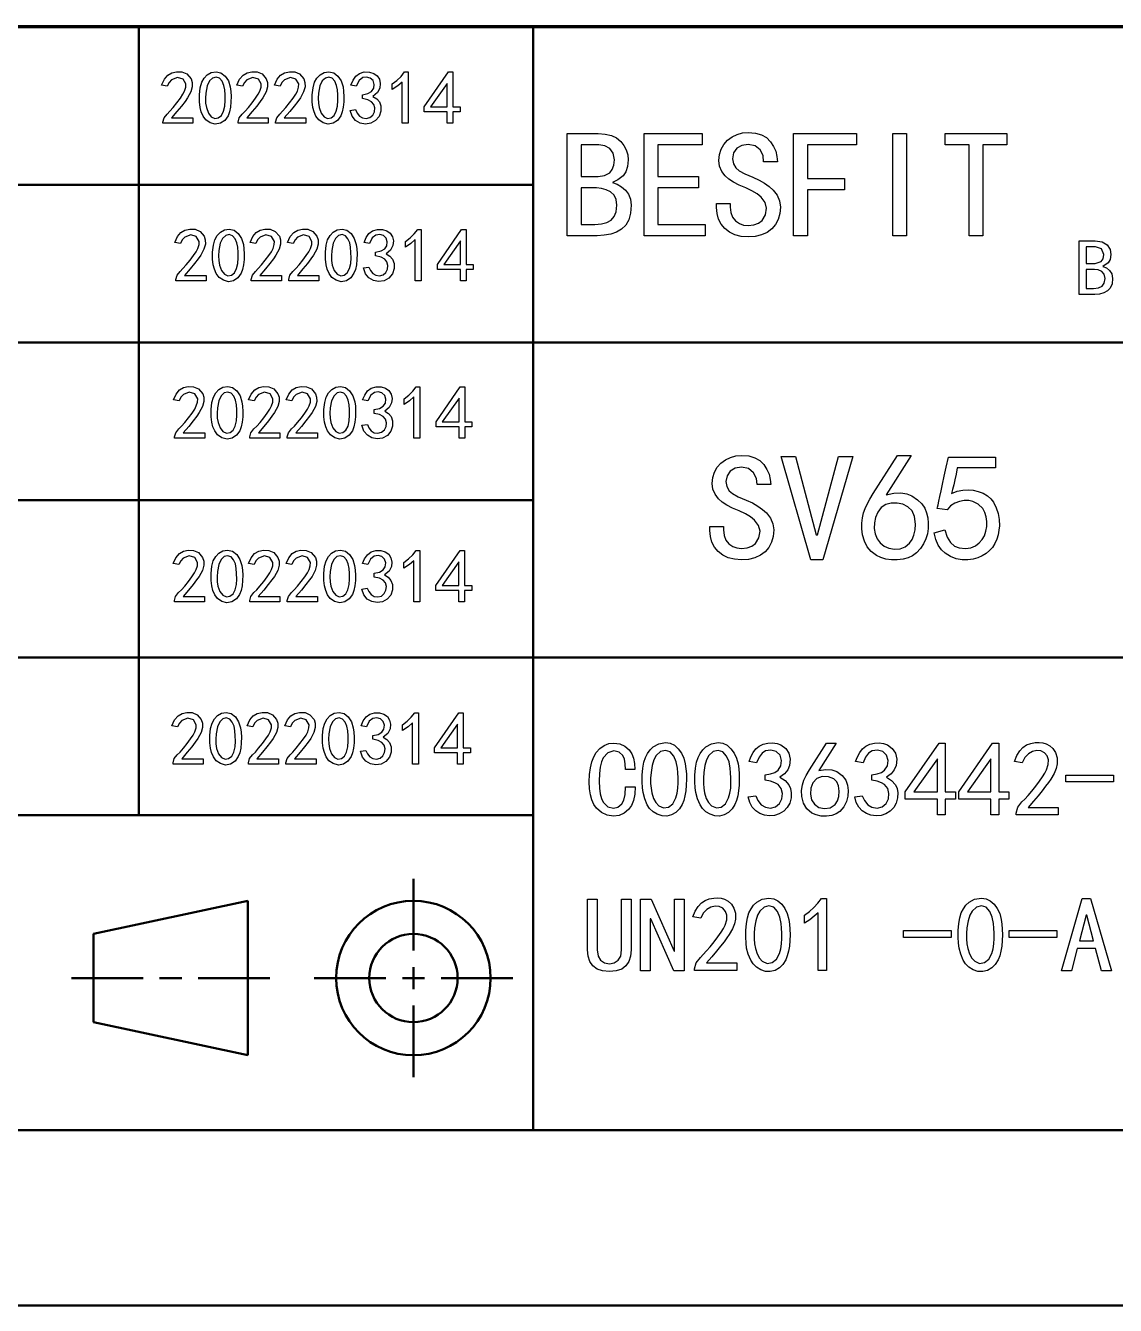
# Model space of a CAD drawing. Extents: x 0 to 1189, y 0 to 841.
# Drawn here: x 982 to 1044.2, y -0.1 to 73 of the extents above; entities that cross this region are included whole.
import ezdxf

# ---------------------------------------------------------------- set-up
doc = ezdxf.new("R2010")
doc.units = 0

msp = doc.modelspace()

# ---------------------------------------------------------------- linework, layer by layer
at = {"color": 7, "lineweight": 50}
for p, q in [((1178.931, 72.903), (908.931, 72.903)), ((988.433, 72.903), (988.433, 27.903)), ((1010.933, 9.903), (1010.933, 72.903)), ((1010.933, 63.903), (908.931, 63.903)), ((1178.931, 54.903), (908.931, 54.903)), ((1010.933, 45.903), (908.931, 45.903)), ((1100.931, 36.903), (908.931, 36.903)), ((1010.933, 27.903), (908.931, 27.903)), ((1004.105, 20.176), (1004.105, 24.271)), ((985.835, 21.121), (994.655, 23.011)), ((994.655, 14.191), (994.655, 23.011)), ((985.835, 16.081), (985.835, 21.121)), ((1004.105, 17.971), (1004.105, 19.231)), ((984.575, 18.601), (988.67, 18.601)), ((989.615, 18.601), (990.875, 18.601)), ((991.82, 18.601), (995.915, 18.601)), ((998.435, 18.601), (1002.53, 18.601)), ((1003.475, 18.601), (1004.735, 18.601)), ((1005.68, 18.601), (1009.775, 18.601)), ((1004.105, 12.931), (1004.105, 17.026)), ((985.835, 16.081), (994.655, 14.191)), ((1178.931, 9.903), (29.931, 9.903)), ((908.931, 9.903), (1178.931, 9.903)), ((1188.931, -0.097), (-0.069, -0.097))]:
    msp.add_line(p, q, dxfattribs=at)
at = {"color": 7, "lineweight": 25}
for p, q in [((939, 73), (1179, 73)), ((952.333, 73), (1032.333, 73)), ((952.333, 73), (1032.333, 73)), ((1032.333, 73), (1045.667, 73))]:
    msp.add_line(p, q, dxfattribs=at)
for points in [[(989.797, 67.486), (989.865, 67.729), (990.036, 67.946), (990.197, 68.108), (990.384, 68.321), (990.598, 68.586), (990.799, 68.854), (990.947, 69.078), (991.041, 69.259), (991.112, 69.48), (991.118, 69.668), (990.956, 69.949), (990.641, 70.043), (990.3, 69.907), (990.157, 69.757), (990.053, 69.549), (989.729, 69.6), (989.884, 69.939), (990.078, 70.171), (990.31, 70.309), (990.581, 70.367), (990.888, 70.358), (991.169, 70.239), (991.408, 69.958), (991.472, 69.751), (991.476, 69.506), (991.397, 69.216), (991.212, 68.875), (991.065, 68.666), (990.862, 68.404), (990.604, 68.091), (990.291, 67.725), (991.518, 67.725), (991.518, 67.418), (989.797, 67.418)], [(991.89, 69.045), (991.931, 69.45), (992.018, 69.762), (992.152, 70.002), (992.333, 70.196), (992.561, 70.324), (992.836, 70.367), (993.115, 70.305), (993.356, 70.12), (993.539, 69.84), (993.646, 69.497), (993.681, 69.235), (993.695, 68.948), (993.688, 68.637), (993.658, 68.333), (993.601, 68.068), (993.518, 67.844), (993.337, 67.584), (993.083, 67.418), (992.793, 67.365), (992.504, 67.443), (992.257, 67.612), (992.095, 67.827), (991.992, 68.072), (991.924, 68.33), (991.89, 68.641)], [(994.093, 67.486), (994.161, 67.729), (994.332, 67.946), (994.493, 68.108), (994.68, 68.321), (994.894, 68.586), (995.095, 68.854), (995.243, 69.078), (995.337, 69.259), (995.408, 69.48), (995.414, 69.668), (995.252, 69.949), (994.937, 70.043), (994.596, 69.907), (994.453, 69.757), (994.349, 69.549), (994.025, 69.6), (994.18, 69.939), (994.374, 70.171), (994.607, 70.309), (994.877, 70.367), (995.184, 70.358), (995.465, 70.239), (995.704, 69.958), (995.768, 69.751), (995.772, 69.506), (995.693, 69.216), (995.508, 68.875), (995.361, 68.666), (995.158, 68.404), (994.901, 68.091), (994.587, 67.725), (995.815, 67.725), (995.815, 67.418), (994.093, 67.418)], [(996.237, 67.486), (996.306, 67.729), (996.476, 67.946), (996.637, 68.108), (996.824, 68.321), (997.038, 68.586), (997.239, 68.854), (997.387, 69.078), (997.482, 69.259), (997.552, 69.48), (997.558, 69.668), (997.396, 69.949), (997.081, 70.043), (996.74, 69.907), (996.597, 69.757), (996.493, 69.549), (996.169, 69.6), (996.325, 69.939), (996.519, 70.171), (996.751, 70.309), (997.021, 70.367), (997.328, 70.358), (997.609, 70.239), (997.848, 69.958), (997.912, 69.751), (997.916, 69.506), (997.837, 69.216), (997.652, 68.875), (997.505, 68.666), (997.303, 68.404), (997.045, 68.091), (996.732, 67.725), (997.959, 67.725), (997.959, 67.418), (996.237, 67.418)], [(998.331, 69.045), (998.371, 69.45), (998.458, 69.762), (998.593, 70.002), (998.774, 70.196), (999.002, 70.324), (999.277, 70.367), (999.556, 70.305), (999.796, 70.12), (999.98, 69.84), (1000.086, 69.497), (1000.121, 69.235), (1000.135, 68.948), (1000.129, 68.637), (1000.099, 68.333), (1000.042, 68.068), (999.958, 67.844), (999.777, 67.584), (999.524, 67.418), (999.234, 67.365), (998.944, 67.443), (998.697, 67.612), (998.535, 67.827), (998.433, 68.072), (998.365, 68.33), (998.331, 68.641)], [(1000.499, 68.151), (1000.806, 68.202), (1000.896, 68), (1001.028, 67.836), (1001.2, 67.729), (1001.411, 67.699), (1001.618, 67.75), (1001.778, 67.887), (1001.876, 68.078), (1001.897, 68.296), (1001.844, 68.5), (1001.718, 68.654), (1001.507, 68.762), (1001.198, 68.833), (1001.198, 69.054), (1001.507, 69.118), (1001.718, 69.242), (1001.835, 69.419), (1001.863, 69.642), (1001.799, 69.855), (1001.641, 70), (1001.43, 70.062), (1001.207, 70.026), (1001, 69.864), (1000.84, 69.549), (1000.534, 69.6), (1000.655, 69.881), (1000.815, 70.111), (1001.026, 70.273), (1001.301, 70.35), (1001.588, 70.348), (1001.837, 70.273), (1002.034, 70.132), (1002.161, 69.932), (1002.215, 69.691), (1002.187, 69.429), (1002.055, 69.174), (1001.795, 68.952), (1002.006, 68.824), (1002.161, 68.645), (1002.247, 68.409), (1002.247, 68.108), (1002.151, 67.808), (1001.948, 67.571), (1001.676, 67.42), (1001.369, 67.375), (1001.066, 67.431), (1000.806, 67.58), (1000.61, 67.821)], [(1003.462, 69.77), (1003.21, 69.553), (1002.899, 69.344), (1002.899, 69.668), (1003.166, 69.872), (1003.399, 70.1), (1003.598, 70.35), (1003.803, 70.35), (1003.803, 67.418), (1003.462, 67.418)], [(1006.039, 68.066), (1004.727, 68.066), (1004.727, 68.355), (1006.107, 70.35), (1006.363, 70.35), (1006.363, 68.355), (1006.772, 68.355), (1006.772, 68.066), (1006.363, 68.066), (1006.363, 67.418), (1006.039, 67.418)], [(992.248, 69.148), (992.229, 68.847), (992.24, 68.568), (992.282, 68.313), (992.395, 68), (992.563, 67.793), (992.762, 67.701), (992.964, 67.733), (993.141, 67.874), (993.262, 68.108), (993.333, 68.402), (993.356, 68.722), (993.35, 69.039), (993.33, 69.327), (993.279, 69.587), (993.177, 69.821), (993.028, 69.99), (992.836, 70.051), (992.636, 70.002), (992.461, 69.838), (992.327, 69.555)], [(998.688, 69.148), (998.67, 68.847), (998.681, 68.568), (998.723, 68.313), (998.836, 68), (999.004, 67.793), (999.202, 67.701), (999.404, 67.733), (999.581, 67.874), (999.703, 68.108), (999.773, 68.402), (999.796, 68.722), (999.79, 69.039), (999.771, 69.327), (999.72, 69.587), (999.617, 69.821), (999.468, 69.99), (999.277, 70.051), (999.076, 70.002), (998.902, 69.838), (998.767, 69.555)], [(1006.039, 68.355), (1006.039, 69.702), (1005.085, 68.355)], [(1016.537, 62.739), (1016.503, 62.283), (1016.401, 61.904), (1016.23, 61.601), (1015.992, 61.376), (1015.7, 61.211), (1015.369, 61.094), (1015.001, 61.024), (1014.594, 61.001), (1012.889, 61.001), (1012.889, 66.83), (1014.662, 66.83), (1015.061, 66.802), (1015.408, 66.719), (1015.701, 66.581), (1015.94, 66.387), (1016.127, 66.155), (1016.26, 65.901), (1016.34, 65.626), (1016.367, 65.33), (1016.334, 64.957), (1016.238, 64.656), (1016.077, 64.427), (1015.783, 64.184), (1015.48, 64.035), (1015.743, 63.942), (1015.988, 63.8), (1016.213, 63.608), (1016.393, 63.368), (1016.501, 63.078)], [(1020.753, 61.001), (1017.276, 61.001), (1017.276, 66.83), (1020.583, 66.83), (1020.583, 66.182), (1018.06, 66.182), (1018.06, 64.376), (1020.378, 64.376), (1020.378, 63.728), (1018.06, 63.728), (1018.06, 61.648), (1020.753, 61.648)], [(1025.057, 62.637), (1025.026, 62.265), (1024.933, 61.934), (1024.779, 61.643), (1024.563, 61.393), (1024.293, 61.191), (1023.979, 61.047), (1023.62, 60.961), (1023.216, 60.932), (1022.813, 60.962), (1022.458, 61.052), (1022.149, 61.201), (1021.886, 61.41), (1021.678, 61.663), (1021.529, 61.947), (1021.439, 62.26), (1021.409, 62.603), (1021.409, 62.841), (1022.193, 62.841), (1022.193, 62.637), (1022.227, 62.322), (1022.33, 62.061), (1022.5, 61.853), (1022.716, 61.701), (1022.955, 61.61), (1023.216, 61.58), (1023.547, 61.612), (1023.815, 61.709), (1024.017, 61.87), (1024.209, 62.189), (1024.273, 62.569), (1024.196, 62.897), (1023.966, 63.199), (1023.731, 63.387), (1023.436, 63.563), (1023.08, 63.728), (1022.699, 63.885), (1022.377, 64.052), (1022.111, 64.226), (1021.904, 64.41), (1021.705, 64.675), (1021.585, 64.97), (1021.546, 65.296), (1021.576, 65.637), (1021.669, 65.944), (1021.824, 66.216), (1022.04, 66.455), (1022.299, 66.649), (1022.581, 66.787), (1022.887, 66.871), (1023.216, 66.898), (1023.628, 66.865), (1023.979, 66.766), (1024.268, 66.601), (1024.495, 66.37), (1024.666, 66.1), (1024.788, 65.82), (1024.862, 65.529), (1024.886, 65.228), (1024.102, 65.228), (1024.068, 65.586), (1023.898, 65.91), (1023.608, 66.14), (1023.216, 66.216), (1022.85, 66.161), (1022.568, 65.995), (1022.389, 65.735), (1022.33, 65.398), (1022.377, 65.113), (1022.517, 64.87), (1022.708, 64.713), (1023.032, 64.536), (1023.489, 64.341), (1023.842, 64.181), (1024.154, 64.005), (1024.422, 63.814), (1024.648, 63.608), (1024.875, 63.311), (1025.011, 62.987)], [(1029.395, 66.182), (1026.599, 66.182), (1026.599, 64.273), (1028.713, 64.273), (1028.713, 63.626), (1026.599, 63.626), (1026.599, 61.001), (1025.815, 61.001), (1025.815, 66.83), (1029.395, 66.83)], [(1032.266, 61.001), (1031.482, 61.001), (1031.482, 66.83), (1032.266, 66.83)], [(1037.986, 66.182), (1036.622, 66.182), (1036.622, 61.001), (1035.838, 61.001), (1035.838, 66.182), (1034.474, 66.182), (1034.474, 66.83), (1037.986, 66.83)], [(1015.582, 65.33), (1015.518, 65.714), (1015.327, 65.978), (1015.041, 66.131), (1014.696, 66.182), (1013.673, 66.182), (1013.673, 64.376), (1014.662, 64.376), (1015.011, 64.431), (1015.31, 64.597), (1015.461, 64.777), (1015.552, 65.021)], [(1015.719, 62.739), (1015.679, 63.067), (1015.56, 63.322), (1015.361, 63.506), (1015.113, 63.629), (1014.846, 63.703), (1014.56, 63.728), (1013.673, 63.728), (1013.673, 61.648), (1014.457, 61.648), (1014.834, 61.675), (1015.147, 61.754), (1015.395, 61.887), (1015.575, 62.088), (1015.683, 62.372)], [(990.547, 58.495), (990.615, 58.738), (990.786, 58.955), (990.947, 59.117), (991.134, 59.33), (991.348, 59.594), (991.549, 59.862), (991.697, 60.087), (991.791, 60.268), (991.862, 60.489), (991.868, 60.677), (991.706, 60.958), (991.391, 61.052), (991.05, 60.915), (990.907, 60.766), (990.803, 60.557), (990.479, 60.609), (990.634, 60.947), (990.828, 61.18), (991.06, 61.318), (991.331, 61.376), (991.638, 61.367), (991.919, 61.248), (992.158, 60.966), (992.222, 60.76), (992.226, 60.515), (992.147, 60.225), (991.962, 59.884), (991.815, 59.675), (991.612, 59.413), (991.354, 59.099), (991.041, 58.734), (992.268, 58.734), (992.268, 58.427), (990.547, 58.427)], [(992.64, 60.054), (992.681, 60.459), (992.768, 60.77), (992.902, 61.011), (993.083, 61.205), (993.311, 61.333), (993.586, 61.376), (993.865, 61.314), (994.106, 61.128), (994.289, 60.849), (994.396, 60.506), (994.431, 60.244), (994.445, 59.957), (994.438, 59.645), (994.408, 59.341), (994.351, 59.077), (994.268, 58.853), (994.087, 58.593), (993.833, 58.427), (993.543, 58.373), (993.254, 58.452), (993.007, 58.621), (992.845, 58.836), (992.742, 59.081), (992.674, 59.339), (992.64, 59.65)], [(992.998, 60.156), (992.979, 59.856), (992.99, 59.577), (993.032, 59.322), (993.145, 59.008), (993.313, 58.802), (993.512, 58.71), (993.714, 58.742), (993.891, 58.883), (994.012, 59.117), (994.083, 59.411), (994.106, 59.731), (994.1, 60.048), (994.08, 60.336), (994.029, 60.596), (993.927, 60.83), (993.778, 60.998), (993.586, 61.06), (993.386, 61.011), (993.211, 60.847), (993.077, 60.564)], [(994.843, 58.495), (994.911, 58.738), (995.082, 58.955), (995.243, 59.117), (995.43, 59.33), (995.644, 59.594), (995.845, 59.862), (995.993, 60.087), (996.087, 60.268), (996.158, 60.489), (996.164, 60.677), (996.002, 60.958), (995.687, 61.052), (995.346, 60.915), (995.203, 60.766), (995.099, 60.557), (994.775, 60.609), (994.93, 60.947), (995.124, 61.18), (995.357, 61.318), (995.627, 61.376), (995.934, 61.367), (996.215, 61.248), (996.454, 60.966), (996.518, 60.76), (996.522, 60.515), (996.443, 60.225), (996.258, 59.884), (996.111, 59.675), (995.908, 59.413), (995.651, 59.099), (995.337, 58.734), (996.565, 58.734), (996.565, 58.427), (994.843, 58.427)], [(996.987, 58.495), (997.056, 58.738), (997.226, 58.955), (997.387, 59.117), (997.574, 59.33), (997.788, 59.594), (997.989, 59.862), (998.137, 60.087), (998.232, 60.268), (998.302, 60.489), (998.308, 60.677), (998.146, 60.958), (997.831, 61.052), (997.49, 60.915), (997.347, 60.766), (997.243, 60.557), (996.919, 60.609), (997.075, 60.947), (997.269, 61.18), (997.501, 61.318), (997.771, 61.376), (998.078, 61.367), (998.359, 61.248), (998.598, 60.966), (998.662, 60.76), (998.666, 60.515), (998.587, 60.225), (998.402, 59.884), (998.255, 59.675), (998.053, 59.413), (997.795, 59.099), (997.482, 58.734), (998.709, 58.734), (998.709, 58.427), (996.987, 58.427)], [(999.081, 60.054), (999.121, 60.459), (999.208, 60.77), (999.343, 61.011), (999.524, 61.205), (999.752, 61.333), (1000.027, 61.376), (1000.306, 61.314), (1000.546, 61.128), (1000.73, 60.849), (1000.836, 60.506), (1000.871, 60.244), (1000.885, 59.957), (1000.879, 59.645), (1000.849, 59.341), (1000.792, 59.077), (1000.708, 58.853), (1000.527, 58.593), (1000.274, 58.427), (999.984, 58.373), (999.694, 58.452), (999.447, 58.621), (999.285, 58.836), (999.183, 59.081), (999.115, 59.339), (999.081, 59.65)], [(999.438, 60.156), (999.42, 59.856), (999.431, 59.577), (999.473, 59.322), (999.586, 59.008), (999.754, 58.802), (999.952, 58.71), (1000.154, 58.742), (1000.331, 58.883), (1000.453, 59.117), (1000.523, 59.411), (1000.546, 59.731), (1000.54, 60.048), (1000.521, 60.336), (1000.47, 60.596), (1000.367, 60.83), (1000.218, 60.998), (1000.027, 61.06), (999.826, 61.011), (999.652, 60.847), (999.517, 60.564)], [(1001.249, 59.16), (1001.556, 59.211), (1001.646, 59.008), (1001.778, 58.844), (1001.95, 58.738), (1002.161, 58.708), (1002.368, 58.759), (1002.528, 58.895), (1002.626, 59.087), (1002.647, 59.305), (1002.594, 59.509), (1002.468, 59.662), (1002.257, 59.771), (1001.948, 59.841), (1001.948, 60.063), (1002.257, 60.127), (1002.468, 60.251), (1002.585, 60.427), (1002.613, 60.651), (1002.549, 60.864), (1002.391, 61.009), (1002.18, 61.071), (1001.957, 61.035), (1001.75, 60.873), (1001.59, 60.557), (1001.284, 60.609), (1001.405, 60.89), (1001.565, 61.12), (1001.776, 61.282), (1002.051, 61.359), (1002.338, 61.356), (1002.587, 61.282), (1002.784, 61.141), (1002.911, 60.941), (1002.965, 60.7), (1002.937, 60.438), (1002.805, 60.182), (1002.545, 59.961), (1002.756, 59.833), (1002.911, 59.654), (1002.997, 59.417), (1002.997, 59.117), (1002.901, 58.817), (1002.698, 58.58), (1002.426, 58.429), (1002.119, 58.384), (1001.816, 58.439), (1001.556, 58.589), (1001.36, 58.829)], [(1004.212, 60.779), (1003.96, 60.562), (1003.649, 60.353), (1003.649, 60.677), (1003.916, 60.881), (1004.149, 61.109), (1004.348, 61.359), (1004.553, 61.359), (1004.553, 58.427), (1004.212, 58.427)], [(1006.789, 59.074), (1005.477, 59.074), (1005.477, 59.364), (1006.857, 61.359), (1007.113, 61.359), (1007.113, 59.364), (1007.522, 59.364), (1007.522, 59.074), (1007.113, 59.074), (1007.113, 58.427), (1006.789, 58.427)], [(1006.789, 59.364), (1006.789, 60.711), (1005.835, 59.364)], [(1044.024, 58.559), (1043.992, 58.248), (1043.896, 58.01), (1043.737, 57.843), (1043.529, 57.733), (1043.284, 57.668), (1043.004, 57.646), (1042.109, 57.646), (1042.109, 60.706), (1043.039, 60.706), (1043.431, 60.648), (1043.71, 60.474), (1043.878, 60.219), (1043.934, 59.919), (1043.896, 59.639), (1043.782, 59.444), (1043.469, 59.239), (1043.672, 59.156), (1043.854, 59.015), (1043.981, 58.816)], [(1043.523, 59.919), (1043.388, 60.259), (1043.057, 60.366), (1042.52, 60.366), (1042.52, 59.418), (1043.039, 59.418), (1043.379, 59.534), (1043.487, 59.688)], [(1043.594, 58.559), (1043.547, 58.802), (1043.406, 58.961), (1043.207, 59.048), (1042.986, 59.078), (1042.52, 59.078), (1042.52, 57.986), (1042.932, 57.986), (1043.216, 58.017), (1043.424, 58.111), (1043.552, 58.286)], [(990.465, 49.505), (990.533, 49.748), (990.703, 49.965), (990.865, 50.127), (991.052, 50.34), (991.266, 50.605), (991.467, 50.873), (991.615, 51.097), (991.709, 51.278), (991.779, 51.499), (991.786, 51.687), (991.624, 51.968), (991.309, 52.062), (990.968, 51.926), (990.825, 51.776), (990.721, 51.568), (990.397, 51.619), (990.552, 51.958), (990.746, 52.19), (990.978, 52.328), (991.249, 52.386), (991.556, 52.377), (991.837, 52.258), (992.076, 51.977), (992.14, 51.77), (992.144, 51.525), (992.065, 51.235), (991.88, 50.894), (991.733, 50.685), (991.53, 50.423), (991.272, 50.11), (990.959, 49.744), (992.186, 49.744), (992.186, 49.437), (990.465, 49.437)], [(992.558, 51.064), (992.599, 51.47), (992.686, 51.781), (992.82, 52.021), (993.001, 52.215), (993.229, 52.343), (993.504, 52.386), (993.783, 52.324), (994.024, 52.139), (994.207, 51.86), (994.314, 51.516), (994.349, 51.254), (994.363, 50.967), (994.356, 50.656), (994.326, 50.352), (994.269, 50.088), (994.186, 49.863), (994.005, 49.603), (993.751, 49.437), (993.461, 49.384), (993.172, 49.463), (992.924, 49.631), (992.763, 49.846), (992.66, 50.091), (992.592, 50.349), (992.558, 50.66)], [(992.916, 51.167), (992.897, 50.866), (992.908, 50.587), (992.95, 50.332), (993.063, 50.019), (993.231, 49.812), (993.43, 49.72), (993.632, 49.752), (993.809, 49.893), (993.93, 50.127), (994, 50.421), (994.024, 50.741), (994.018, 51.058), (993.998, 51.346), (993.947, 51.606), (993.845, 51.84), (993.696, 52.009), (993.504, 52.07), (993.304, 52.021), (993.129, 51.857), (992.995, 51.574)], [(994.761, 49.505), (994.829, 49.748), (995, 49.965), (995.161, 50.127), (995.348, 50.34), (995.562, 50.605), (995.763, 50.873), (995.911, 51.097), (996.005, 51.278), (996.076, 51.499), (996.082, 51.687), (995.92, 51.968), (995.605, 52.062), (995.264, 51.926), (995.121, 51.776), (995.017, 51.568), (994.693, 51.619), (994.848, 51.958), (995.042, 52.19), (995.274, 52.328), (995.545, 52.386), (995.852, 52.377), (996.133, 52.258), (996.372, 51.977), (996.436, 51.77), (996.44, 51.525), (996.361, 51.235), (996.176, 50.894), (996.029, 50.685), (995.826, 50.423), (995.569, 50.11), (995.255, 49.744), (996.483, 49.744), (996.483, 49.437), (994.761, 49.437)], [(996.905, 49.505), (996.974, 49.748), (997.144, 49.965), (997.305, 50.127), (997.492, 50.34), (997.706, 50.605), (997.907, 50.873), (998.055, 51.097), (998.15, 51.278), (998.22, 51.499), (998.226, 51.687), (998.064, 51.968), (997.749, 52.062), (997.408, 51.926), (997.265, 51.776), (997.161, 51.568), (996.837, 51.619), (996.993, 51.958), (997.187, 52.19), (997.419, 52.328), (997.689, 52.386), (997.996, 52.377), (998.277, 52.258), (998.516, 51.977), (998.58, 51.77), (998.584, 51.525), (998.505, 51.235), (998.32, 50.894), (998.173, 50.685), (997.971, 50.423), (997.713, 50.11), (997.4, 49.744), (998.627, 49.744), (998.627, 49.437), (996.905, 49.437)], [(998.998, 51.064), (999.039, 51.47), (999.126, 51.781), (999.261, 52.021), (999.442, 52.215), (999.67, 52.343), (999.945, 52.386), (1000.224, 52.324), (1000.464, 52.139), (1000.648, 51.86), (1000.754, 51.516), (1000.789, 51.254), (1000.803, 50.967), (1000.797, 50.656), (1000.766, 50.352), (1000.71, 50.088), (1000.626, 49.863), (1000.445, 49.603), (1000.192, 49.437), (999.902, 49.384), (999.612, 49.463), (999.365, 49.631), (999.203, 49.846), (999.101, 50.091), (999.033, 50.349), (998.998, 50.66)], [(999.356, 51.167), (999.338, 50.866), (999.349, 50.587), (999.391, 50.332), (999.503, 50.019), (999.672, 49.812), (999.87, 49.72), (1000.072, 49.752), (1000.249, 49.893), (1000.371, 50.127), (1000.441, 50.421), (1000.464, 50.741), (1000.458, 51.058), (1000.439, 51.346), (1000.388, 51.606), (1000.285, 51.84), (1000.136, 52.009), (999.945, 52.07), (999.744, 52.021), (999.57, 51.857), (999.435, 51.574)], [(1001.167, 50.17), (1001.474, 50.221), (1001.564, 50.019), (1001.696, 49.855), (1001.868, 49.748), (1002.079, 49.718), (1002.286, 49.769), (1002.446, 49.906), (1002.544, 50.097), (1002.565, 50.315), (1002.512, 50.519), (1002.386, 50.673), (1002.175, 50.781), (1001.866, 50.852), (1001.866, 51.073), (1002.175, 51.137), (1002.386, 51.261), (1002.503, 51.438), (1002.531, 51.661), (1002.467, 51.874), (1002.309, 52.019), (1002.098, 52.081), (1001.875, 52.045), (1001.668, 51.883), (1001.508, 51.568), (1001.201, 51.619), (1001.323, 51.9), (1001.483, 52.13), (1001.694, 52.292), (1001.969, 52.369), (1002.256, 52.367), (1002.505, 52.292), (1002.701, 52.151), (1002.829, 51.951), (1002.883, 51.71), (1002.855, 51.448), (1002.723, 51.193), (1002.463, 50.971), (1002.674, 50.843), (1002.829, 50.664), (1002.914, 50.428), (1002.914, 50.127), (1002.819, 49.827), (1002.616, 49.59), (1002.344, 49.439), (1002.037, 49.394), (1001.734, 49.45), (1001.474, 49.599), (1001.278, 49.84)], [(1004.13, 51.789), (1003.878, 51.572), (1003.567, 51.363), (1003.567, 51.687), (1003.834, 51.891), (1004.067, 52.119), (1004.266, 52.369), (1004.471, 52.369), (1004.471, 49.437), (1004.13, 49.437)], [(1006.707, 50.085), (1005.395, 50.085), (1005.395, 50.374), (1006.775, 52.369), (1007.031, 52.369), (1007.031, 50.374), (1007.44, 50.374), (1007.44, 50.085), (1007.031, 50.085), (1007.031, 49.437), (1006.707, 49.437)], [(1006.707, 50.374), (1006.707, 51.721), (1005.753, 50.374)], [(1024.678, 44.191), (1024.647, 43.819), (1024.554, 43.488), (1024.4, 43.197), (1024.183, 42.946), (1023.914, 42.745), (1023.6, 42.601), (1023.241, 42.515), (1022.837, 42.486), (1022.434, 42.516), (1022.078, 42.606), (1021.769, 42.755), (1021.507, 42.964), (1021.298, 43.217), (1021.149, 43.5), (1021.06, 43.814), (1021.03, 44.157), (1021.03, 44.395), (1021.814, 44.395), (1021.814, 44.191), (1021.848, 43.876), (1021.951, 43.615), (1022.121, 43.407), (1022.337, 43.255), (1022.576, 43.164), (1022.837, 43.134), (1023.168, 43.166), (1023.435, 43.263), (1023.638, 43.424), (1023.83, 43.743), (1023.894, 44.123), (1023.817, 44.451), (1023.587, 44.753), (1023.352, 44.941), (1023.057, 45.117), (1022.701, 45.282), (1022.32, 45.439), (1021.997, 45.606), (1021.732, 45.78), (1021.524, 45.964), (1021.326, 46.229), (1021.206, 46.524), (1021.166, 46.85), (1021.197, 47.191), (1021.29, 47.498), (1021.444, 47.77), (1021.661, 48.009), (1021.92, 48.203), (1022.202, 48.341), (1022.508, 48.424), (1022.837, 48.452), (1023.249, 48.419), (1023.6, 48.32), (1023.888, 48.155), (1024.115, 47.924), (1024.287, 47.654), (1024.409, 47.374), (1024.483, 47.083), (1024.507, 46.782), (1023.723, 46.782), (1023.689, 47.14), (1023.519, 47.464), (1023.229, 47.694), (1022.837, 47.77), (1022.47, 47.715), (1022.189, 47.549), (1022.01, 47.289), (1021.951, 46.952), (1021.997, 46.667), (1022.138, 46.424), (1022.329, 46.267), (1022.653, 46.09), (1023.11, 45.895), (1023.463, 45.734), (1023.774, 45.559), (1024.043, 45.368), (1024.269, 45.162), (1024.496, 44.865), (1024.632, 44.541)], [(1029.186, 48.384), (1027.481, 42.486), (1026.8, 42.486), (1025.095, 48.384), (1025.913, 48.384), (1027.106, 43.918), (1027.175, 43.918), (1028.368, 48.384)], [(1029.701, 44.582), (1029.737, 44.895), (1029.8, 45.174), (1029.889, 45.418), (1030.008, 45.664), (1030.162, 45.948), (1030.349, 46.27), (1031.747, 48.452), (1032.531, 48.452), (1031.099, 46.202), (1031.536, 46.287), (1031.926, 46.304), (1032.269, 46.253), (1032.565, 46.134), (1032.889, 45.92), (1033.133, 45.687), (1033.298, 45.435), (1033.404, 45.166), (1033.472, 44.882), (1033.503, 44.583), (1033.495, 44.278), (1033.449, 43.977), (1033.366, 43.679), (1033.237, 43.393), (1033.056, 43.126), (1032.821, 42.878), (1032.605, 42.72), (1032.352, 42.601), (1032.06, 42.524), (1031.73, 42.486), (1031.393, 42.489), (1031.082, 42.533), (1030.797, 42.617), (1030.537, 42.742), (1030.241, 42.962), (1030.014, 43.234), (1029.855, 43.56), (1029.754, 43.909), (1029.703, 44.249)], [(1034.444, 44.191), (1034.585, 43.782), (1034.768, 43.475), (1034.994, 43.27), (1035.262, 43.168), (1035.624, 43.136), (1035.937, 43.176), (1036.2, 43.287), (1036.416, 43.45), (1036.586, 43.643), (1036.711, 43.867), (1036.794, 44.115), (1036.84, 44.382), (1036.848, 44.668), (1036.813, 44.948), (1036.734, 45.198), (1036.609, 45.418), (1036.357, 45.674), (1036.046, 45.827), (1035.81, 45.873), (1035.554, 45.873), (1035.279, 45.827), (1035.012, 45.729), (1034.779, 45.57), (1034.58, 45.35), (1034.001, 45.418), (1034.022, 45.495), (1034.057, 45.634), (1034.103, 45.835), (1034.163, 46.098), (1034.234, 46.424), (1034.319, 46.812), (1034.416, 47.262), (1034.526, 47.775), (1034.649, 48.35), (1037.342, 48.35), (1037.342, 47.736), (1035.16, 47.736), (1035.092, 47.383), (1035.024, 47.06), (1034.955, 46.767), (1034.887, 46.504), (1034.819, 46.27), (1035.152, 46.401), (1035.471, 46.475), (1035.774, 46.492), (1036.065, 46.462), (1036.349, 46.393), (1036.626, 46.287), (1036.874, 46.147), (1037.073, 45.977), (1037.223, 45.776), (1037.384, 45.452), (1037.495, 45.128), (1037.555, 44.792), (1037.563, 44.429), (1037.539, 44.178), (1037.488, 43.922), (1037.41, 43.662), (1037.304, 43.416), (1037.168, 43.2), (1037.001, 43.015), (1036.806, 42.856), (1036.584, 42.719), (1036.336, 42.606), (1036.062, 42.524), (1035.76, 42.484), (1035.433, 42.486), (1035.098, 42.543), (1034.774, 42.668), (1034.461, 42.861), (1034.249, 43.062), (1034.073, 43.321), (1033.934, 43.641), (1033.83, 44.02)], [(1030.758, 43.457), (1030.985, 43.274), (1031.258, 43.155), (1031.576, 43.1), (1031.898, 43.123), (1032.182, 43.236), (1032.429, 43.441), (1032.578, 43.65), (1032.684, 43.901), (1032.748, 44.195), (1032.77, 44.532), (1032.722, 44.96), (1032.58, 45.289), (1032.343, 45.52), (1032.048, 45.664), (1031.73, 45.732), (1031.389, 45.725), (1031.069, 45.638), (1030.813, 45.467), (1030.622, 45.214), (1030.493, 44.912), (1030.425, 44.6), (1030.417, 44.276), (1030.47, 43.965), (1030.584, 43.692)], [(990.459, 40.155), (990.527, 40.398), (990.698, 40.615), (990.859, 40.777), (991.046, 40.99), (991.26, 41.254), (991.461, 41.522), (991.609, 41.747), (991.703, 41.928), (991.774, 42.149), (991.78, 42.337), (991.618, 42.618), (991.303, 42.712), (990.962, 42.575), (990.819, 42.426), (990.715, 42.218), (990.391, 42.269), (990.546, 42.607), (990.74, 42.84), (990.972, 42.978), (991.243, 43.036), (991.55, 43.027), (991.831, 42.908), (992.07, 42.627), (992.134, 42.42), (992.138, 42.175), (992.059, 41.885), (991.874, 41.544), (991.727, 41.335), (991.524, 41.073), (991.267, 40.76), (990.953, 40.394), (992.181, 40.394), (992.181, 40.087), (990.459, 40.087)], [(992.552, 41.714), (992.593, 42.119), (992.68, 42.431), (992.814, 42.671), (992.995, 42.865), (993.223, 42.993), (993.498, 43.036), (993.777, 42.974), (994.018, 42.789), (994.201, 42.509), (994.308, 42.166), (994.343, 41.904), (994.357, 41.617), (994.35, 41.306), (994.32, 41.002), (994.263, 40.737), (994.18, 40.513), (993.999, 40.253), (993.745, 40.087), (993.456, 40.034), (993.166, 40.112), (992.919, 40.281), (992.757, 40.496), (992.654, 40.741), (992.586, 40.999), (992.552, 41.31)], [(992.91, 41.817), (992.891, 41.516), (992.903, 41.237), (992.944, 40.982), (993.057, 40.669), (993.225, 40.462), (993.424, 40.37), (993.626, 40.402), (993.803, 40.543), (993.924, 40.777), (993.995, 41.071), (994.018, 41.391), (994.012, 41.708), (993.993, 41.996), (993.941, 42.256), (993.839, 42.49), (993.69, 42.659), (993.498, 42.72), (993.298, 42.671), (993.123, 42.507), (992.989, 42.224)], [(994.755, 40.155), (994.823, 40.398), (994.994, 40.615), (995.155, 40.777), (995.342, 40.99), (995.556, 41.254), (995.757, 41.522), (995.905, 41.747), (995.999, 41.928), (996.07, 42.149), (996.076, 42.337), (995.914, 42.618), (995.599, 42.712), (995.258, 42.575), (995.115, 42.426), (995.011, 42.218), (994.687, 42.269), (994.842, 42.607), (995.036, 42.84), (995.269, 42.978), (995.539, 43.036), (995.846, 43.027), (996.127, 42.908), (996.366, 42.627), (996.43, 42.42), (996.434, 42.175), (996.355, 41.885), (996.17, 41.544), (996.023, 41.335), (995.82, 41.073), (995.563, 40.76), (995.249, 40.394), (996.477, 40.394), (996.477, 40.087), (994.755, 40.087)], [(996.899, 40.155), (996.968, 40.398), (997.138, 40.615), (997.299, 40.777), (997.487, 40.99), (997.701, 41.254), (997.901, 41.522), (998.049, 41.747), (998.144, 41.928), (998.214, 42.149), (998.22, 42.337), (998.059, 42.618), (997.743, 42.712), (997.402, 42.575), (997.26, 42.426), (997.155, 42.218), (996.831, 42.269), (996.987, 42.607), (997.181, 42.84), (997.413, 42.978), (997.684, 43.036), (997.99, 43.027), (998.272, 42.908), (998.51, 42.627), (998.574, 42.42), (998.578, 42.175), (998.5, 41.885), (998.314, 41.544), (998.167, 41.335), (997.965, 41.073), (997.707, 40.76), (997.394, 40.394), (998.621, 40.394), (998.621, 40.087), (996.899, 40.087)], [(998.993, 41.714), (999.033, 42.119), (999.12, 42.431), (999.255, 42.671), (999.436, 42.865), (999.664, 42.993), (999.939, 43.036), (1000.218, 42.974), (1000.459, 42.789), (1000.642, 42.509), (1000.748, 42.166), (1000.783, 41.904), (1000.798, 41.617), (1000.791, 41.306), (1000.761, 41.002), (1000.704, 40.737), (1000.62, 40.513), (1000.439, 40.253), (1000.186, 40.087), (999.896, 40.034), (999.606, 40.112), (999.359, 40.281), (999.197, 40.496), (999.095, 40.741), (999.027, 40.999), (998.993, 41.31)], [(999.351, 41.817), (999.332, 41.516), (999.343, 41.237), (999.385, 40.982), (999.498, 40.669), (999.666, 40.462), (999.864, 40.37), (1000.067, 40.402), (1000.243, 40.543), (1000.365, 40.777), (1000.435, 41.071), (1000.459, 41.391), (1000.452, 41.708), (1000.433, 41.996), (1000.382, 42.256), (1000.28, 42.49), (1000.13, 42.659), (999.939, 42.72), (999.738, 42.671), (999.564, 42.507), (999.429, 42.224)], [(1001.161, 40.82), (1001.468, 40.871), (1001.558, 40.669), (1001.69, 40.504), (1001.862, 40.398), (1002.073, 40.368), (1002.28, 40.419), (1002.44, 40.556), (1002.538, 40.747), (1002.559, 40.965), (1002.506, 41.169), (1002.38, 41.323), (1002.169, 41.431), (1001.86, 41.502), (1001.86, 41.723), (1002.169, 41.787), (1002.38, 41.911), (1002.497, 42.088), (1002.525, 42.311), (1002.461, 42.524), (1002.304, 42.669), (1002.093, 42.731), (1001.869, 42.695), (1001.662, 42.533), (1001.502, 42.218), (1001.196, 42.269), (1001.317, 42.55), (1001.477, 42.78), (1001.688, 42.942), (1001.963, 43.019), (1002.25, 43.017), (1002.5, 42.942), (1002.696, 42.801), (1002.823, 42.601), (1002.877, 42.36), (1002.849, 42.098), (1002.717, 41.843), (1002.457, 41.621), (1002.668, 41.493), (1002.823, 41.314), (1002.909, 41.078), (1002.909, 40.777), (1002.813, 40.477), (1002.61, 40.24), (1002.338, 40.089), (1002.031, 40.044), (1001.728, 40.1), (1001.468, 40.249), (1001.272, 40.49)], [(1004.124, 42.439), (1003.873, 42.222), (1003.562, 42.013), (1003.562, 42.337), (1003.829, 42.541), (1004.062, 42.769), (1004.26, 43.019), (1004.465, 43.019), (1004.465, 40.087), (1004.124, 40.087)], [(1006.701, 40.735), (1005.389, 40.735), (1005.389, 41.024), (1006.769, 43.019), (1007.025, 43.019), (1007.025, 41.024), (1007.434, 41.024), (1007.434, 40.735), (1007.025, 40.735), (1007.025, 40.087), (1006.701, 40.087)], [(1006.701, 41.024), (1006.701, 42.371), (1005.747, 41.024)], [(990.383, 30.888), (990.451, 31.131), (990.621, 31.348), (990.782, 31.51), (990.97, 31.723), (991.184, 31.988), (991.385, 32.256), (991.532, 32.48), (991.627, 32.661), (991.697, 32.882), (991.704, 33.07), (991.542, 33.351), (991.227, 33.445), (990.886, 33.309), (990.743, 33.159), (990.638, 32.951), (990.315, 33.002), (990.47, 33.341), (990.664, 33.573), (990.896, 33.711), (991.167, 33.769), (991.474, 33.76), (991.755, 33.641), (991.994, 33.36), (992.058, 33.153), (992.062, 32.908), (991.983, 32.618), (991.798, 32.277), (991.651, 32.068), (991.448, 31.806), (991.19, 31.493), (990.877, 31.127), (992.104, 31.127), (992.104, 30.82), (990.383, 30.82)], [(992.476, 32.447), (992.516, 32.853), (992.604, 33.164), (992.738, 33.404), (992.919, 33.598), (993.147, 33.726), (993.422, 33.769), (993.701, 33.707), (993.942, 33.522), (994.125, 33.243), (994.232, 32.9), (994.267, 32.637), (994.281, 32.35), (994.274, 32.039), (994.244, 31.735), (994.187, 31.471), (994.104, 31.246), (993.923, 30.986), (993.669, 30.82), (993.379, 30.767), (993.09, 30.846), (992.842, 31.014), (992.681, 31.229), (992.578, 31.474), (992.51, 31.732), (992.476, 32.043)], [(994.679, 30.888), (994.747, 31.131), (994.918, 31.348), (995.079, 31.51), (995.266, 31.723), (995.48, 31.988), (995.681, 32.256), (995.829, 32.48), (995.923, 32.661), (995.994, 32.882), (996, 33.07), (995.838, 33.351), (995.523, 33.445), (995.182, 33.309), (995.039, 33.159), (994.935, 32.951), (994.611, 33.002), (994.766, 33.341), (994.96, 33.573), (995.192, 33.711), (995.463, 33.769), (995.77, 33.76), (996.051, 33.641), (996.29, 33.36), (996.354, 33.153), (996.358, 32.908), (996.279, 32.618), (996.094, 32.277), (995.947, 32.068), (995.744, 31.806), (995.487, 31.493), (995.173, 31.127), (996.401, 31.127), (996.401, 30.82), (994.679, 30.82)], [(996.823, 30.888), (996.891, 31.131), (997.062, 31.348), (997.223, 31.51), (997.41, 31.723), (997.624, 31.988), (997.825, 32.256), (997.973, 32.48), (998.068, 32.661), (998.138, 32.882), (998.144, 33.07), (997.982, 33.351), (997.667, 33.445), (997.326, 33.309), (997.183, 33.159), (997.079, 32.951), (996.755, 33.002), (996.911, 33.341), (997.105, 33.573), (997.337, 33.711), (997.607, 33.769), (997.914, 33.76), (998.195, 33.641), (998.434, 33.36), (998.498, 33.153), (998.502, 32.908), (998.423, 32.618), (998.238, 32.277), (998.091, 32.068), (997.889, 31.806), (997.631, 31.493), (997.318, 31.127), (998.545, 31.127), (998.545, 30.82), (996.823, 30.82)], [(998.916, 32.447), (998.957, 32.853), (999.044, 33.164), (999.179, 33.404), (999.36, 33.598), (999.588, 33.726), (999.862, 33.769), (1000.142, 33.707), (1000.382, 33.522), (1000.566, 33.243), (1000.672, 32.9), (1000.707, 32.637), (1000.721, 32.35), (1000.715, 32.039), (1000.684, 31.735), (1000.628, 31.471), (1000.544, 31.246), (1000.363, 30.986), (1000.11, 30.82), (999.82, 30.767), (999.53, 30.846), (999.283, 31.014), (999.121, 31.229), (999.019, 31.474), (998.951, 31.732), (998.916, 32.043)], [(1001.085, 31.553), (1001.392, 31.604), (1001.482, 31.402), (1001.614, 31.238), (1001.786, 31.131), (1001.997, 31.101), (1002.204, 31.152), (1002.364, 31.289), (1002.462, 31.48), (1002.483, 31.698), (1002.43, 31.902), (1002.304, 32.056), (1002.093, 32.164), (1001.784, 32.235), (1001.784, 32.456), (1002.093, 32.52), (1002.304, 32.644), (1002.421, 32.821), (1002.449, 33.044), (1002.385, 33.257), (1002.227, 33.402), (1002.016, 33.464), (1001.793, 33.428), (1001.586, 33.266), (1001.426, 32.951), (1001.119, 33.002), (1001.241, 33.283), (1001.401, 33.513), (1001.612, 33.675), (1001.886, 33.752), (1002.174, 33.75), (1002.423, 33.675), (1002.619, 33.534), (1002.747, 33.334), (1002.801, 33.093), (1002.773, 32.831), (1002.641, 32.576), (1002.381, 32.354), (1002.592, 32.226), (1002.747, 32.047), (1002.832, 31.811), (1002.832, 31.51), (1002.737, 31.21), (1002.534, 30.973), (1002.261, 30.822), (1001.955, 30.777), (1001.652, 30.833), (1001.392, 30.982), (1001.196, 31.223)], [(1004.048, 33.172), (1003.796, 32.955), (1003.485, 32.746), (1003.485, 33.07), (1003.752, 33.275), (1003.985, 33.502), (1004.184, 33.752), (1004.389, 33.752), (1004.389, 30.82), (1004.048, 30.82)], [(1006.625, 31.468), (1005.313, 31.468), (1005.313, 31.757), (1006.693, 33.752), (1006.949, 33.752), (1006.949, 31.757), (1007.358, 31.757), (1007.358, 31.468), (1006.949, 31.468), (1006.949, 30.82), (1006.625, 30.82)], [(992.834, 32.55), (992.815, 32.249), (992.826, 31.97), (992.868, 31.715), (992.981, 31.402), (993.149, 31.195), (993.347, 31.103), (993.55, 31.135), (993.727, 31.276), (993.848, 31.51), (993.918, 31.804), (993.942, 32.124), (993.936, 32.441), (993.916, 32.729), (993.865, 32.989), (993.763, 33.223), (993.614, 33.392), (993.422, 33.453), (993.222, 33.404), (993.047, 33.24), (992.913, 32.957)], [(999.274, 32.55), (999.255, 32.249), (999.267, 31.97), (999.309, 31.715), (999.421, 31.402), (999.59, 31.195), (999.788, 31.103), (999.99, 31.135), (1000.167, 31.276), (1000.289, 31.51), (1000.359, 31.804), (1000.382, 32.124), (1000.376, 32.441), (1000.357, 32.729), (1000.306, 32.989), (1000.203, 33.223), (1000.054, 33.392), (999.862, 33.453), (999.662, 33.404), (999.487, 33.24), (999.353, 32.957)], [(1006.625, 31.757), (1006.625, 33.104), (1005.671, 31.757)], [(1016.771, 29.516), (1016.738, 29.096), (1016.663, 28.741), (1016.547, 28.451), (1016.389, 28.228), (1016.135, 28.016), (1015.848, 27.888), (1015.53, 27.846), (1015.167, 27.898), (1014.841, 28.053), (1014.552, 28.311), (1014.406, 28.52), (1014.292, 28.773), (1014.211, 29.071), (1014.162, 29.415), (1014.146, 29.803), (1014.162, 30.228), (1014.209, 30.608), (1014.288, 30.942), (1014.398, 31.231), (1014.54, 31.473), (1014.751, 31.713), (1014.99, 31.885), (1015.258, 31.988), (1015.554, 32.022), (1015.884, 31.978), (1016.174, 31.847), (1016.425, 31.628), (1016.575, 31.411), (1016.678, 31.154), (1016.736, 30.856), (1016.747, 30.519), (1016.222, 30.519), (1016.203, 30.839), (1016.148, 31.102), (1016.055, 31.306), (1015.846, 31.503), (1015.554, 31.569), (1015.211, 31.47), (1014.945, 31.175), (1014.846, 30.944), (1014.775, 30.647), (1014.733, 30.282), (1014.719, 29.85), (1014.733, 29.453), (1014.775, 29.12), (1014.846, 28.85), (1014.945, 28.645), (1015.205, 28.386), (1015.53, 28.299), (1015.781, 28.362), (1016.007, 28.55), (1016.127, 28.769), (1016.198, 29.091), (1016.222, 29.516)], [(1017.169, 30.196), (1017.199, 30.589), (1017.259, 30.923), (1017.348, 31.199), (1017.466, 31.431), (1017.613, 31.634), (1017.789, 31.807), (1018.109, 31.986), (1018.493, 32.046), (1018.76, 32.007), (1019.002, 31.892), (1019.221, 31.7), (1019.404, 31.449), (1019.539, 31.159), (1019.627, 30.829), (1019.666, 30.557), (1019.69, 30.265), (1019.696, 29.954), (1019.687, 29.624), (1019.658, 29.299), (1019.609, 29.006), (1019.539, 28.744), (1019.448, 28.514), (1019.29, 28.257), (1019.087, 28.058), (1018.839, 27.917), (1018.569, 27.847), (1018.298, 27.859), (1018.028, 27.953), (1017.784, 28.103), (1017.593, 28.282), (1017.455, 28.49), (1017.312, 28.833), (1017.217, 29.194), (1017.18, 29.47), (1017.164, 29.804)], [(1017.67, 30.339), (1017.646, 30.02), (1017.646, 29.719), (1017.67, 29.436), (1017.718, 29.17), (1017.815, 28.861), (1017.946, 28.619), (1018.112, 28.442), (1018.389, 28.314), (1018.672, 28.359), (1018.92, 28.556), (1019.09, 28.884), (1019.163, 29.154), (1019.207, 29.441), (1019.221, 29.743), (1019.217, 30.044), (1019.205, 30.326), (1019.185, 30.59), (1019.114, 30.954), (1018.971, 31.282), (1018.762, 31.518), (1018.493, 31.604), (1018.213, 31.536), (1017.968, 31.306), (1017.834, 31.061), (1017.735, 30.738)], [(1020.181, 30.196), (1020.212, 30.589), (1020.272, 30.923), (1020.36, 31.199), (1020.478, 31.431), (1020.626, 31.634), (1020.802, 31.807), (1021.121, 31.986), (1021.506, 32.046), (1021.772, 32.007), (1022.015, 31.892), (1022.234, 31.7), (1022.417, 31.449), (1022.552, 31.159), (1022.639, 30.829), (1022.679, 30.557), (1022.702, 30.265), (1022.709, 29.954), (1022.699, 29.624), (1022.671, 29.299), (1022.622, 29.006), (1022.551, 28.744), (1022.46, 28.514), (1022.303, 28.257), (1022.1, 28.058), (1021.852, 27.917), (1021.581, 27.847), (1021.311, 27.859), (1021.041, 27.953), (1020.797, 28.103), (1020.606, 28.282), (1020.468, 28.49), (1020.325, 28.833), (1020.229, 29.194), (1020.192, 29.47), (1020.176, 29.804)], [(1020.683, 30.339), (1020.659, 30.02), (1020.659, 29.719), (1020.683, 29.436), (1020.73, 29.17), (1020.827, 28.861), (1020.958, 28.619), (1021.124, 28.442), (1021.401, 28.314), (1021.685, 28.359), (1021.932, 28.556), (1022.102, 28.884), (1022.175, 29.154), (1022.219, 29.441), (1022.234, 29.743), (1022.23, 30.044), (1022.218, 30.326), (1022.198, 30.59), (1022.126, 30.954), (1021.983, 31.282), (1021.774, 31.518), (1021.506, 31.604), (1021.225, 31.536), (1020.981, 31.306), (1020.847, 31.061), (1020.748, 30.738)], [(1023.218, 28.944), (1023.647, 29.015), (1023.773, 28.732), (1023.958, 28.502), (1024.199, 28.353), (1024.495, 28.311), (1024.784, 28.383), (1025.008, 28.574), (1025.145, 28.842), (1025.175, 29.146), (1025.1, 29.433), (1024.924, 29.648), (1024.742, 29.755), (1024.5, 29.838), (1024.196, 29.898), (1024.196, 30.208), (1024.5, 30.259), (1024.742, 30.346), (1024.924, 30.471), (1025.088, 30.718), (1025.127, 31.032), (1025.037, 31.33), (1024.817, 31.533), (1024.521, 31.619), (1024.208, 31.569), (1024.008, 31.441), (1023.837, 31.219), (1023.695, 30.9), (1023.266, 30.972), (1023.373, 31.242), (1023.504, 31.481), (1023.659, 31.688), (1023.846, 31.852), (1024.073, 31.964), (1024.339, 32.022), (1024.614, 32.031), (1024.865, 31.995), (1025.091, 31.915), (1025.366, 31.718), (1025.545, 31.437), (1025.619, 31.1), (1025.58, 30.733), (1025.477, 30.489), (1025.294, 30.267), (1025.031, 30.065), (1025.327, 29.886), (1025.545, 29.636), (1025.637, 29.425), (1025.677, 29.174), (1025.664, 28.884), (1025.591, 28.594), (1025.452, 28.343), (1025.246, 28.132), (1024.997, 27.974), (1024.727, 27.883), (1024.435, 27.858), (1024.146, 27.895), (1023.883, 27.99), (1023.647, 28.144), (1023.451, 28.355), (1023.308, 28.621)], [(1026.268, 29.313), (1026.312, 29.633), (1026.399, 29.898), (1026.533, 30.167), (1026.721, 30.495), (1027.699, 32.022), (1028.248, 32.022), (1027.246, 30.447), (1027.646, 30.516), (1027.989, 30.5), (1028.272, 30.399), (1028.591, 30.17), (1028.785, 29.91), (1028.887, 29.624), (1028.928, 29.313), (1028.911, 28.994), (1028.833, 28.681), (1028.684, 28.386), (1028.451, 28.12), (1028.244, 27.978), (1027.99, 27.887), (1027.688, 27.846), (1027.377, 27.855), (1027.099, 27.915), (1026.852, 28.025), (1026.56, 28.269), (1026.375, 28.598), (1026.283, 28.961)], [(1029.301, 28.944), (1029.731, 29.015), (1029.856, 28.732), (1030.041, 28.502), (1030.283, 28.353), (1030.578, 28.311), (1030.867, 28.383), (1031.091, 28.574), (1031.228, 28.842), (1031.258, 29.146), (1031.183, 29.433), (1031.007, 29.648), (1030.826, 29.755), (1030.583, 29.838), (1030.28, 29.898), (1030.28, 30.208), (1030.583, 30.259), (1030.826, 30.346), (1031.007, 30.471), (1031.172, 30.718), (1031.21, 31.032), (1031.121, 31.33), (1030.9, 31.533), (1030.605, 31.619), (1030.292, 31.569), (1030.091, 31.441), (1029.92, 31.219), (1029.778, 30.9), (1029.349, 30.972), (1029.456, 31.242), (1029.588, 31.481), (1029.743, 31.688), (1029.93, 31.852), (1030.156, 31.964), (1030.423, 32.022), (1030.697, 32.031), (1030.948, 31.995), (1031.174, 31.915), (1031.449, 31.718), (1031.628, 31.437), (1031.703, 31.1), (1031.664, 30.733), (1031.56, 30.489), (1031.377, 30.267), (1031.115, 30.065), (1031.41, 29.886), (1031.628, 29.636), (1031.721, 29.425), (1031.76, 29.174), (1031.747, 28.884), (1031.674, 28.594), (1031.535, 28.343), (1031.33, 28.132), (1031.08, 27.974), (1030.81, 27.883), (1030.518, 27.858), (1030.229, 27.895), (1029.967, 27.99), (1029.731, 28.144), (1029.535, 28.355), (1029.391, 28.621)], [(1034.021, 28.824), (1032.184, 28.824), (1032.184, 29.23), (1034.117, 32.022), (1034.475, 32.022), (1034.475, 29.23), (1035.048, 29.23), (1035.048, 28.824), (1034.475, 28.824), (1034.475, 27.917), (1034.021, 27.917)], [(1037.079, 28.824), (1035.241, 28.824), (1035.241, 29.23), (1037.174, 32.022), (1037.532, 32.022), (1037.532, 29.23), (1038.105, 29.23), (1038.105, 28.824), (1037.532, 28.824), (1037.532, 27.917), (1037.079, 27.917)], [(1038.514, 28.013), (1038.609, 28.353), (1038.848, 28.657), (1039.013, 28.821), (1039.2, 29.024), (1039.407, 29.268), (1039.635, 29.552), (1039.853, 29.839), (1040.029, 30.092), (1040.163, 30.311), (1040.255, 30.495), (1040.354, 30.805), (1040.363, 31.067), (1040.288, 31.285), (1040.136, 31.461), (1039.93, 31.572), (1039.695, 31.592), (1039.45, 31.533), (1039.218, 31.402), (1039.018, 31.193), (1038.871, 30.9), (1038.418, 30.972), (1038.557, 31.305), (1038.72, 31.571), (1038.907, 31.771), (1039.118, 31.913), (1039.353, 32.005), (1039.611, 32.046), (1039.838, 32.055), (1040.041, 32.034), (1040.235, 31.974), (1040.435, 31.867), (1040.62, 31.703), (1040.769, 31.473), (1040.858, 31.184), (1040.864, 30.841), (1040.807, 30.578), (1040.684, 30.284), (1040.494, 29.958), (1040.366, 29.771), (1040.203, 29.551), (1040.005, 29.299), (1039.773, 29.014), (1039.506, 28.697), (1039.206, 28.347), (1040.924, 28.347), (1040.924, 27.917), (1038.514, 27.917)], [(1034.021, 29.23), (1034.021, 31.115), (1032.685, 29.23)], [(1037.079, 29.23), (1037.079, 31.115), (1035.742, 29.23)], [(1027.007, 28.525), (1027.258, 28.35), (1027.58, 28.275), (1027.908, 28.323), (1028.177, 28.514), (1028.309, 28.716), (1028.389, 28.97), (1028.415, 29.278), (1028.382, 29.577), (1028.283, 29.808), (1028.117, 29.97), (1027.801, 30.101), (1027.449, 30.113), (1027.13, 30), (1026.912, 29.755), (1026.793, 29.436), (1026.769, 29.099), (1026.84, 28.782)], [(1044.069, 29.803), (1041.349, 29.803), (1041.349, 30.184), (1044.069, 30.184)], [(1016.535, 20.209), (1016.502, 19.854), (1016.402, 19.551), (1016.237, 19.302), (1015.999, 19.116), (1015.685, 19.005), (1015.294, 18.968), (1014.903, 19.005), (1014.589, 19.116), (1014.351, 19.302), (1014.186, 19.551), (1014.086, 19.854), (1014.053, 20.209), (1014.053, 23.096), (1014.602, 23.096), (1014.602, 20.209), (1014.65, 19.857), (1014.793, 19.612), (1015.013, 19.469), (1015.294, 19.421), (1015.574, 19.469), (1015.795, 19.612), (1015.938, 19.857), (1015.986, 20.209), (1015.986, 23.096), (1016.535, 23.096)], [(1019.561, 19.016), (1018.964, 19.016), (1017.652, 21.975), (1017.628, 21.975), (1017.628, 19.016), (1017.079, 19.016), (1017.079, 23.096), (1017.675, 23.096), (1018.988, 20.137), (1019.012, 20.137), (1019.012, 23.096), (1019.561, 23.096)], [(1020.153, 19.135), (1020.248, 19.475), (1020.487, 19.779), (1020.652, 19.943), (1020.839, 20.146), (1021.046, 20.39), (1021.274, 20.674), (1021.492, 20.961), (1021.668, 21.214), (1021.802, 21.433), (1021.895, 21.617), (1021.993, 21.927), (1022.002, 22.19), (1021.927, 22.407), (1021.775, 22.583), (1021.569, 22.694), (1021.334, 22.715), (1021.089, 22.655), (1020.857, 22.524), (1020.657, 22.315), (1020.51, 22.022), (1020.057, 22.094), (1020.196, 22.427), (1020.359, 22.693), (1020.546, 22.893), (1020.757, 23.035), (1020.992, 23.127), (1021.25, 23.168), (1021.477, 23.177), (1021.68, 23.156), (1021.874, 23.096), (1022.074, 22.989), (1022.258, 22.825), (1022.408, 22.595), (1022.497, 22.306), (1022.503, 21.963), (1022.446, 21.7), (1022.323, 21.406), (1022.133, 21.08), (1022.005, 20.893), (1021.842, 20.673), (1021.644, 20.421), (1021.412, 20.136), (1021.146, 19.819), (1020.845, 19.469), (1022.563, 19.469), (1022.563, 19.04), (1020.153, 19.04)], [(1023.083, 21.318), (1023.113, 21.711), (1023.173, 22.045), (1023.262, 22.321), (1023.38, 22.553), (1023.527, 22.756), (1023.703, 22.929), (1024.023, 23.108), (1024.407, 23.168), (1024.674, 23.129), (1024.917, 23.014), (1025.135, 22.822), (1025.318, 22.571), (1025.453, 22.281), (1025.541, 21.951), (1025.58, 21.679), (1025.604, 21.387), (1025.61, 21.076), (1025.601, 20.746), (1025.572, 20.421), (1025.523, 20.128), (1025.453, 19.867), (1025.362, 19.636), (1025.204, 19.379), (1025.001, 19.18), (1024.753, 19.04), (1024.483, 18.969), (1024.213, 18.981), (1023.942, 19.075), (1023.698, 19.225), (1023.507, 19.404), (1023.369, 19.612), (1023.226, 19.955), (1023.131, 20.316), (1023.094, 20.592), (1023.078, 20.926)], [(1023.584, 21.461), (1023.56, 21.142), (1023.56, 20.841), (1023.584, 20.558), (1023.632, 20.292), (1023.729, 19.983), (1023.86, 19.741), (1024.026, 19.565), (1024.303, 19.436), (1024.586, 19.481), (1024.834, 19.678), (1025.004, 20.006), (1025.077, 20.276), (1025.121, 20.563), (1025.135, 20.865), (1025.131, 21.166), (1025.119, 21.448), (1025.099, 21.712), (1025.028, 22.076), (1024.885, 22.404), (1024.676, 22.64), (1024.407, 22.726), (1024.127, 22.658), (1023.882, 22.428), (1023.748, 22.183), (1023.649, 21.861)], [(1027.217, 22.333), (1026.992, 22.129), (1026.729, 21.93), (1026.43, 21.736), (1026.43, 22.19), (1026.714, 22.401), (1026.973, 22.631), (1027.204, 22.879), (1027.408, 23.144), (1027.694, 23.144), (1027.694, 19.04), (1027.217, 19.04)], [(1035.208, 21.318), (1035.239, 21.711), (1035.299, 22.045), (1035.388, 22.321), (1035.505, 22.553), (1035.653, 22.756), (1035.829, 22.929), (1036.148, 23.108), (1036.533, 23.168), (1036.799, 23.129), (1037.042, 23.014), (1037.261, 22.822), (1037.444, 22.571), (1037.579, 22.281), (1037.667, 21.951), (1037.706, 21.679), (1037.729, 21.387), (1037.736, 21.076), (1037.726, 20.746), (1037.698, 20.421), (1037.649, 20.128), (1037.578, 19.867), (1037.488, 19.636), (1037.33, 19.379), (1037.127, 19.18), (1036.879, 19.04), (1036.609, 18.969), (1036.338, 18.981), (1036.068, 19.075), (1035.824, 19.225), (1035.633, 19.404), (1035.495, 19.612), (1035.352, 19.955), (1035.256, 20.316), (1035.219, 20.592), (1035.203, 20.926)], [(1035.71, 21.461), (1035.686, 21.142), (1035.686, 20.841), (1035.71, 20.558), (1035.757, 20.292), (1035.854, 19.983), (1035.985, 19.741), (1036.151, 19.565), (1036.429, 19.436), (1036.712, 19.481), (1036.96, 19.678), (1037.13, 20.006), (1037.203, 20.276), (1037.246, 20.563), (1037.261, 20.865), (1037.257, 21.166), (1037.245, 21.448), (1037.225, 21.712), (1037.153, 22.076), (1037.01, 22.404), (1036.802, 22.64), (1036.533, 22.726), (1036.253, 22.658), (1036.008, 22.428), (1035.874, 22.183), (1035.775, 21.861)], [(1043.965, 19.016), (1043.392, 19.016), (1043.058, 20.28), (1042.008, 20.28), (1041.674, 19.016), (1041.101, 19.016), (1042.294, 23.144), (1042.771, 23.144)], [(1042.938, 20.734), (1042.557, 22.19), (1042.509, 22.19), (1042.127, 20.734)], [(1034.811, 20.925), (1032.09, 20.925), (1032.09, 21.307), (1034.811, 21.307)], [(1040.846, 20.925), (1038.126, 20.925), (1038.126, 21.307), (1040.846, 21.307)]]:
    msp.add_lwpolyline(points, close=True, dxfattribs=at)
at = {"color": 7, "lineweight": 50}
for radius in [4.41, 2.52]:
    msp.add_circle((1004.105, 18.601), radius, dxfattribs=at)

doc.saveas('drawing.dxf')
